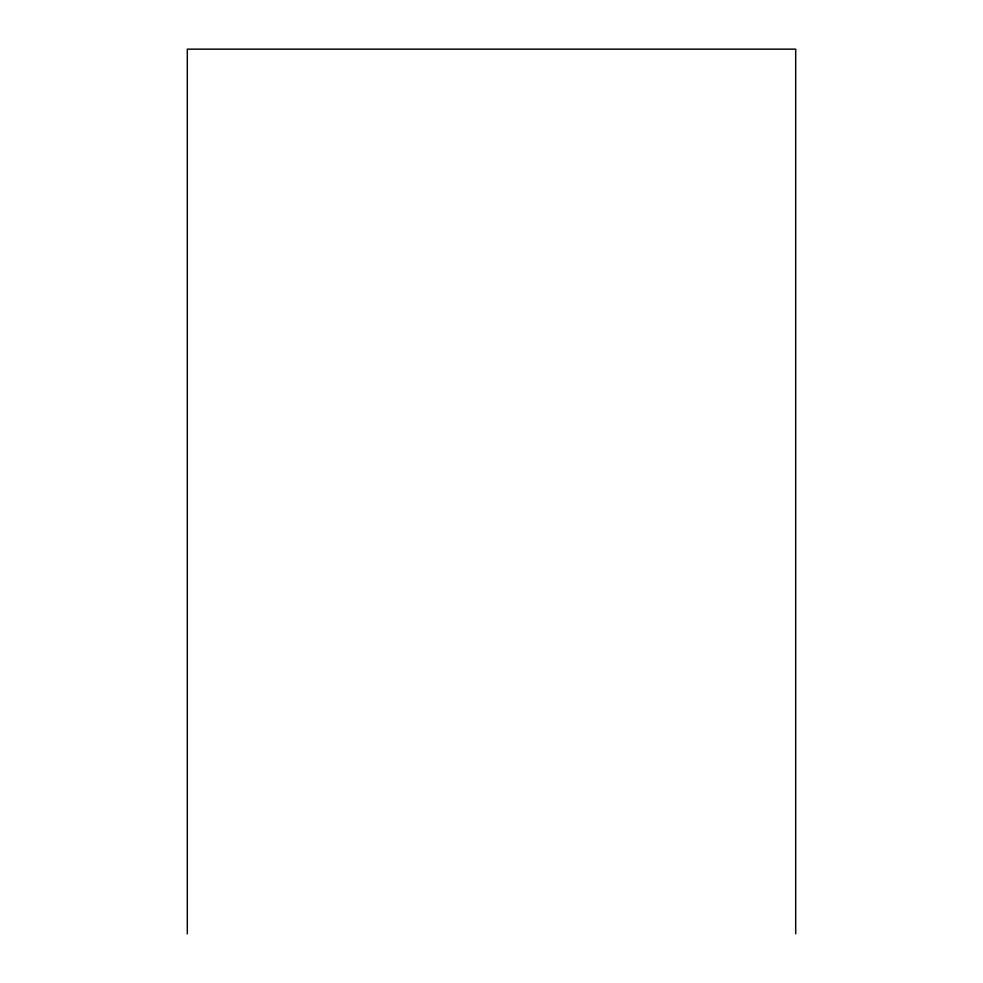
<?xml version="1.0" encoding="UTF-8"?>
<svg xmlns="http://www.w3.org/2000/svg" width="983" height="983" viewBox="0 0 983 983"><rect width="100%" height="100%" fill="white"/><g stroke="black" fill="none" stroke-linecap="round" stroke-linejoin="round"><path stroke-width="1.47" d="M795.689 933.85L795.689 49.15L187.311 49.15L187.311 933.85"/></g></svg>
